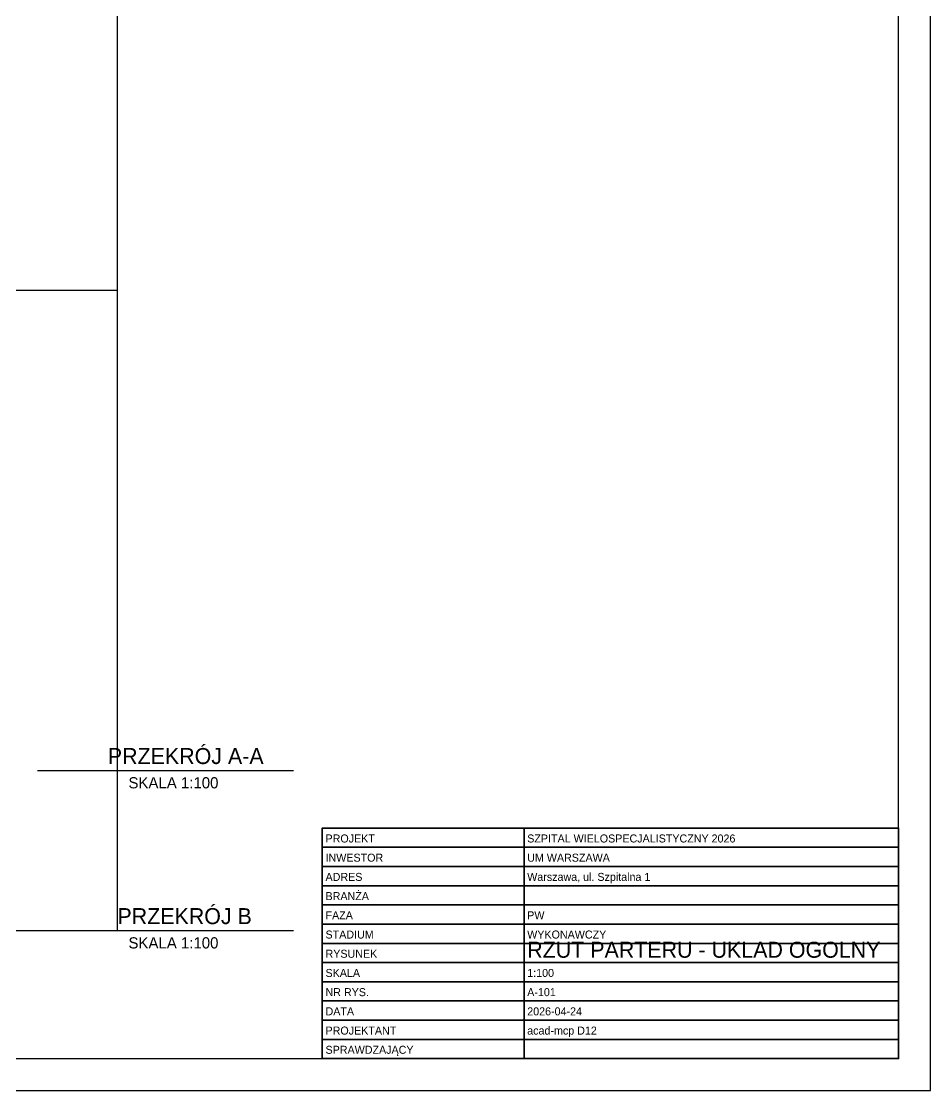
# Model space of a CAD drawing. Header units: millimetres. Extents: x -11504 to 113900, y -43664 to 79100.
# Drawn here: x 85500 to 113900, y -5000 to 28396 of the extents above; entities that cross this region are included whole.
import ezdxf

# ---------------------------------------------------------------- set-up
doc = ezdxf.new("R2010")
doc.units = ezdxf.units.MM
doc.layers.add('A-ANNO-BORD', color=7, linetype='Continuous')
doc.layers.add('A-DETL-TITL', color=7, linetype='Continuous')
doc.layers.add('A-ANNO-DIMS', color=7, linetype='Continuous', lineweight=18, true_color=0xffffff)
doc.layers.add('A-ANNO-TTLB', color=7, linetype='Continuous', lineweight=35)
doc.dimstyles.new('ISO-25', dxfattribs={"dimtxt": 2.5, "dimasz": 2.5, "dimexe": 1.25, "dimexo": 0.625, "dimtad": 1, "dimtxsty": 'Standard', "dimcen": 2.5, "dimadec": 0, "dimazin": 0, "dimtfac": 1, "dimtmove": 0, "dimatfit": 3, "dimfxl": 1, "dimarcsym": 0})

# ---------------------------------------------------------------- blocks, each defined once
blk = doc.blocks.new('*D17')
at = {"layer": 'A-ANNO-DIMS', "color": 0, "lineweight": -2, "transparency": 16777216}
for p, q in [((80001, 20000), (88501, 20000)), ((88500, 3), (88500, 19998)), ((80001, 0), (88501, 0))]:
    blk.add_line(p, q, dxfattribs=at)
at = {"layer": 'A-ANNO-DIMS', "color": 0, "transparency": 16777216}
for points in [[(88500, 19998), (88500, 19998), (88500, 20000)], [(88500, 3), (88500, 3), (88500, 0)]]:
    blk.add_solid(points, dxfattribs=at)
at = {"layer": 'Defpoints', "color": 0, "transparency": 16777216}
for p in [(80000, 20000), (88500, 20000), (80000, 0)]:
    blk.add_point(p, dxfattribs=at)
at = {"layer": 'A-ANNO-DIMS', "color": 0, "transparency": 16777216, "insert": (88498, 10000), "char_height": 2.5, "attachment_point": 5, "rotation": 90}
blk.add_mtext('20000', dxfattribs=at)
blk = doc.blocks.new('*D18')
at = {"layer": 'A-ANNO-DIMS', "color": 0, "lineweight": -2, "transparency": 16777216}
for p, q in [((80001, 40000), (88501, 40000)), ((88500, 20003), (88500, 39998)), ((80001, 20000), (88501, 20000))]:
    blk.add_line(p, q, dxfattribs=at)
at = {"layer": 'A-ANNO-DIMS', "color": 0, "transparency": 16777216}
for points in [[(88500, 39998), (88500, 39998), (88500, 40000)], [(88500, 20003), (88500, 20003), (88500, 20000)]]:
    blk.add_solid(points, dxfattribs=at)
at = {"layer": 'Defpoints', "color": 0, "transparency": 16777216}
for p in [(80000, 40000), (88500, 40000), (80000, 20000)]:
    blk.add_point(p, dxfattribs=at)
at = {"layer": 'A-ANNO-DIMS', "color": 0, "transparency": 16777216, "insert": (88498, 30000), "char_height": 2.5, "attachment_point": 5, "rotation": 90}
blk.add_mtext('20000', dxfattribs=at)

msp = doc.modelspace()

# ---------------------------------------------------------------- linework, layer by layer
at = {"layer": 'A-ANNO-BORD'}
for points in [[(-5000, -5000), (113900, -5000), (113900, 79100), (-5000, 79100)], [(-2500, -4000), (112900, -4000), (112900, 78100), (-2500, 78100)]]:
    msp.add_lwpolyline(points, close=True, dxfattribs=at)
at = {"layer": 'A-ANNO-TTLB'}
for p, q in [((101200, -4000), (101200, 3200)), ((94900, 2600), (112900, 2600)), ((94900, 2000), (112900, 2000)), ((94900, 1400), (112900, 1400)), ((94900, 800), (112900, 800)), ((94900, 200), (112900, 200)), ((94900, -400), (112900, -400)), ((94900, -1000), (112900, -1000)), ((94900, -1600), (112900, -1600)), ((94900, -2200), (112900, -2200)), ((94900, -2800), (112900, -2800)), ((94900, -3400), (112900, -3400))]:
    msp.add_line(p, q, dxfattribs=at)
msp.add_lwpolyline([(94900, -4000), (112900, -4000), (112900, 3200), (94900, 3200)], close=True, dxfattribs=at)
at = {"layer": 'A-DETL-TITL'}
for p, q in [((86000, 5000), (94000, 5000)), ((86000, 0), (94000, 0))]:
    msp.add_line(p, q, dxfattribs=at)

# ---------------------------------------------------------------- texts
at = {"layer": 'A-ANNO-TTLB'}
for s, height, p in [('PROJEKT', 250, (95000, 2750)), ('SZPITAL WIELOSPECJALISTYCZNY 2026', 250, (101300, 2750)), ('INWESTOR', 250, (95000, 2150)), ('UM WARSZAWA', 250, (101300, 2150)), ('ADRES', 250, (95000, 1550)), ('Warszawa, ul. Szpitalna 1', 250, (101300, 1550)), ('BRANŻA', 250, (95000, 950)), ('FAZA', 250, (95000, 350)), ('PW', 250, (101300, 350)), ('STADIUM', 250, (95000, -250)), ('WYKONAWCZY', 250, (101300, -250)), ('RYSUNEK', 250, (95000, -850)), ('RZUT PARTERU - UKLAD OGOLNY', 500, (101300, -850)), ('SKALA', 250, (95000, -1450)), ('1:100', 250, (101300, -1450)), ('NR RYS.', 250, (95000, -2050)), ('A-101', 250, (101300, -2050)), ('DATA', 250, (95000, -2650)), ('2026-04-24', 250, (101300, -2650)), ('PROJEKTANT', 250, (95000, -3250)), ('acad-mcp D12', 250, (101300, -3250)), ('SPRAWDZAJĄCY', 250, (95000, -3850))]:
    msp.add_text(s, height=height, dxfattribs=at).set_placement(p)
at = {"layer": 'A-DETL-TITL'}
for s, height, p in [('PRZEKRÓJ A-A', 500, (88200, 5200)), ('SKALA 1:100', 350, (88845, 4440)), ('PRZEKRÓJ B', 500, (88500, 200)), ('SKALA 1:100', 350, (88845, -560))]:
    msp.add_text(s, height=height, dxfattribs=at).set_placement(p)

# ---------------------------------------------------------------- dimensions: what is measured, and where the dimension line sits
at = {"layer": 'A-ANNO-DIMS'}
for base, p1, p2, picture, middle in [((88500, 40000), (80000, 20000), (80000, 40000), '*D18', (88498.125, 30000)), ((88500, 20000), (80000, 0), (80000, 20000), '*D17', (88498.125, 10000))]:
    dim = msp.add_linear_dim(base=base, p1=p1, p2=p2, angle=90, dimstyle='ISO-25', dxfattribs=at)
    dim.commit()
    dim.dimension.update_dxf_attribs({"geometry": picture, "text_midpoint": middle})

doc.saveas('drawing.dxf')
